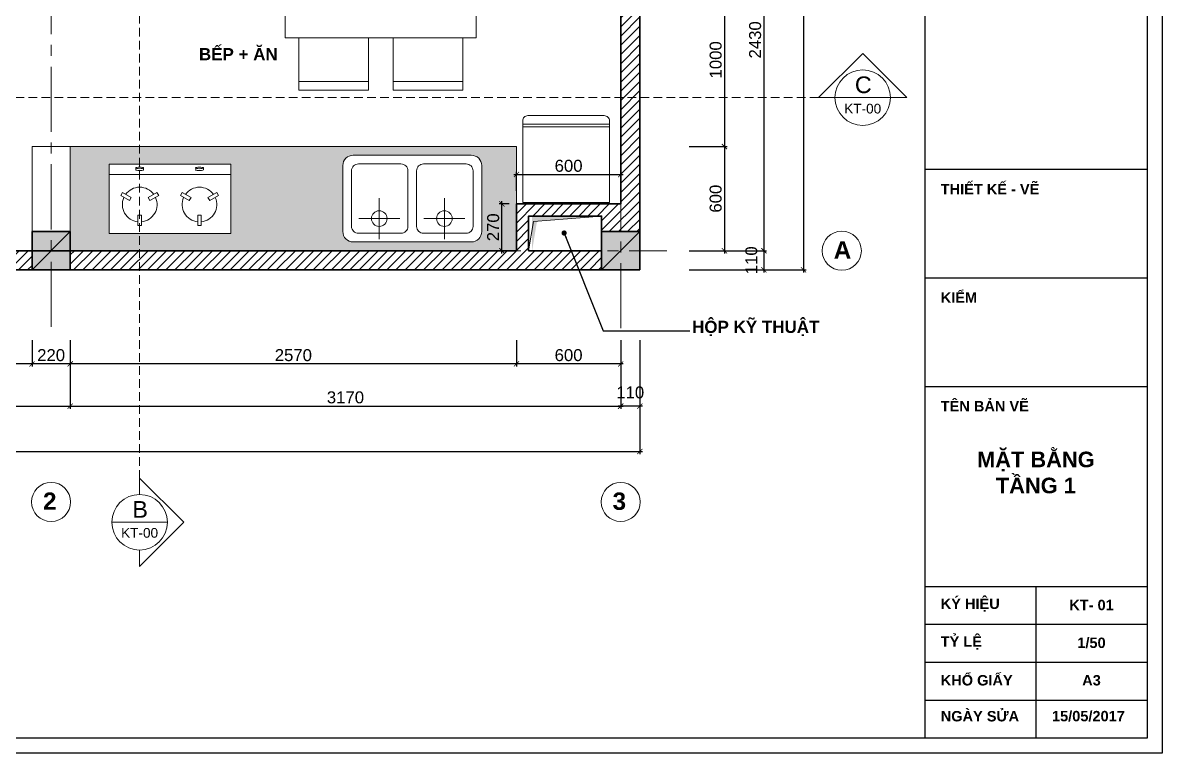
# Model space of a CAD drawing. Header units: millimetres. Extents: x 522695 to 636011, y 461124 to 505319.
# Drawn here: x 528734 to 535295, y 496409 to 500619 of the extents above; entities that cross this region are included whole.
import ezdxf
from ezdxf.enums import TextEntityAlignment as Align

# ---------------------------------------------------------------- set-up
doc = ezdxf.new("R2010")
doc.units = ezdxf.units.MM
doc.header["$LTSCALE"] = 500
doc.header["$MEASUREMENT"] = 0
doc.linetypes.add('CENTER2', pattern=[1.125, 0.75, -0.125, 0.125, -0.125])
doc.linetypes.add('DASHED2', pattern=[0.375, 0.25, -0.125])
doc.layers.get('0').update_dxf_attribs({"linetype": 'CONTINUOUS'})
doc.layers.get('DEFPOINTS').update_dxf_attribs({"color": 250, "linetype": 'CONTINUOUS'})
for name, color, linetype, lineweight in [('DH_CAT', 3, 'CONTINUOUS', 35), ('DH_HATCH', 250, 'CONTINUOUS', 5), ('DH_KHUAT', 149, 'DASHED2', 9), ('DH_KTHUOC', 8, 'CONTINUOUS', 5), ('DH_NOITHAT', 252, 'CONTINUOUS', 9), ('DH_TEXT', 4, 'CONTINUOUS', 13), ('DH_THAY', 4, 'CONTINUOUS', 13), ('DH_TRUC', 251, 'CENTER2', 5)]:
    doc.layers.add(name, color=color, linetype=linetype, lineweight=lineweight)
doc.layers.add('IN', color=5, linetype='CONTINUOUS')
doc.styles.add('arial', font='arial.ttf')
doc.styles.add('DH_ARIAL_B', font='arialbd.ttf')
doc.styles.add('DH_KITHUOC', font='arial.ttf')
doc.dimstyles.new('DH_100s', dxfattribs={"dimtxt": 230, "dimasz": 100, "dimexe": 50, "dimexo": 0, "dimgap": 50, "dimtad": 1, "dimdec": 0, "dimzin": 0, "dimdsep": 46, "dimtxsty": 'DH_KITHUOC', "dimblk1": 'ARCHTICK', "dimblk2": 'ARCHTICK', "dimsah": 1, "dimcen": 90, "dimdle": 50, "dimclrd": 8, "dimclre": 8, "dimclrt": 4, "dimadec": 0, "dimazin": 0, "dimtfac": 100, "dimtdec": 0, "dimtofl": 0, "dimtmove": 2, "dimatfit": 3, "dimldrblk": 'ARCHTICK', "dimfxl": 1, "dimtolj": 2, "dimtzin": 0, "dimarcsym": 0})

# ---------------------------------------------------------------- blocks, each defined once
blk = doc.blocks.new('*U308')
blk.add_lwpolyline([(0, 0), (500, 0), (500, 470, 0.414214), (470, 500), (30, 500, 0.414214), (0, 470)], format="xyb", close=True)
at = {"color": 251}
for points in [[(0, 450), (500, 450)], [(0, 435.2), (500, 435.2)]]:
    blk.add_lwpolyline(points, dxfattribs=at)
blk = doc.blocks.new('cot220')
at = {"layer": 'DH_HATCH'}
blk.add_hatch(color=256, dxfattribs=at).paths.add_polyline_path([(-110, -110), (110, -110), (110, 110), (-110, 110)])
at = {"layer": 'DH_CAT'}
blk.add_lwpolyline([(-110, -110), (110, -110), (110, 110), (-110, 110)], close=True, dxfattribs=at)
blk.add_lwpolyline([(110, 110), (-110, -110)], dxfattribs=at)
blk = doc.blocks.new('mb-sink500x800')
at = {"color": 44, "linetype": 'ByBlock'}
for p, q in [((-184.7, -16.9), (-184.7, -253.1)), ((190.3, -16.9), (190.3, -253.1)), ((-302.5, -135), (-66.9, -135)), ((72.5, -135), (308.1, -135))]:
    blk.add_line(p, q, dxfattribs=at)
at = {"linetype": 'ByBlock'}
for points in [[(-400, -440), (-400, -60, -0.414214), (-340, 0), (340, 0, -0.414214), (400, -60), (400, -440, -0.414214), (340, -500), (-340, -500, -0.414214)], [(-350, -410), (-350, -90, -0.414214), (-310, -50), (-65, -50, -0.414214), (-25, -90), (-25, -410, -0.414214), (-65, -450), (-310, -450, -0.414214)], [(350, -410), (350, -90, 0.414214), (310, -50), (65, -50, 0.414214), (25, -90), (25, -410, 0.414214), (65, -450), (310, -450, 0.414214)]]:
    blk.add_lwpolyline(points, format="xyb", close=True, dxfattribs=at)
for centre in [(-184.7, -135), (190.3, -135)]:
    blk.add_circle(centre, 45, dxfattribs=at)
blk = doc.blocks.new('mb-bep400x700')
at = {"color": 44}
for p, q in [((-180, -104.3), (-180, -46.1)), ((-180, -46.1), (-160, -46.1)), ((-160, -104.3), (-160, -46.1)), ((184.3, -46.1), (164.3, -46.1)), ((164.3, -104.3), (164.3, -46.1)), ((184.3, -104.3), (184.3, -46.1)), ((-180, -104.3), (-160, -104.3)), ((184.3, -104.3), (164.3, -104.3)), ((-228.8, -188.8), (-279.2, -217.9)), ((-218.8, -206.1), (-228.8, -188.8)), ((-111.2, -188.8), (-121.2, -206.1)), ((-111.2, -188.8), (-60.8, -217.9)), ((115.5, -188.8), (65.1, -217.9)), ((115.5, -188.8), (125.5, -206.1)), ((223.1, -206.1), (233.1, -188.8)), ((233.1, -188.8), (283.5, -217.9)), ((-269.2, -235.2), (-279.2, -217.9)), ((-218.8, -206.1), (-269.2, -235.2)), ((-121.2, -206.1), (-70.8, -235.2)), ((-60.8, -217.9), (-70.8, -235.2)), ((65.1, -217.9), (75.1, -235.2)), ((125.5, -206.1), (75.1, -235.2)), ((223.1, -206.1), (273.5, -235.2)), ((273.5, -235.2), (283.5, -217.9)), ((-192.2, -377.6), (-192.2, -366.2)), ((-148, -378), (-148, -365.9)), ((152.2, -378), (152.2, -365.9)), ((196.5, -377.6), (196.5, -366.2))]:
    blk.add_line(p, q, dxfattribs=at)
blk.add_line((-347.9, -340), (352.1, -340))
blk.add_lwpolyline([(-350, -400), (350, -400), (350, 0), (-350, 0)], close=True)
for centre, start, end in [((-170, -166.4), 95.73917, 204.26083), ((-170, -166.4), 335.73917, 84.26083), ((174.3, -166.4), 95.73917, 204.26083), ((174.3, -166.4), 335.73917, 84.26083), ((-170, -166.4), 215.73917, 324.26083), ((174.3, -166.4), 215.73917, 324.26083)]:
    blk.add_arc(centre, 100, start, end)
blk.add_ellipse((-170, -366.5), major_axis=(22.3, 0), ratio=0.197952, start_param=6.138598, end_param=9.491354, dxfattribs=at)
blk.add_ellipse((-170, -377.3), major_axis=(22.3, 0), ratio=0.197952, dxfattribs=at)
at = {"color": 44, "extrusion": (0, 0, -1)}
blk.add_ellipse((174.3, -366.5), major_axis=(-22.3, 0), ratio=0.197952, start_param=6.138598, end_param=9.491354, dxfattribs=at)
blk.add_ellipse((174.3, -377.3), major_axis=(-22.3, 0), ratio=0.197952, dxfattribs=at)
blk = doc.blocks.new('KHUNGTEN_A3')
at = {"color": 3}
blk.add_lwpolyline([(0, 14850), (21000, 14850), (21000, 0), (0, 0)], close=True, dxfattribs=at)
blk.add_lwpolyline([(380, 14704), (20854, 14704), (20854, 146), (380, 146)], close=True)
for points in [[(18720, 14704), (18720, 146)], [(18720, 5608), (20854, 5608)], [(18720, 4566), (20854, 4566)], [(18720, 3523), (20854, 3523)], [(18720, 1602), (20854, 1602)], [(19787, 1602), (19787, 146)], [(18720, 1238), (20854, 1238)], [(18720, 874), (20854, 874)], [(18720, 510), (20854, 510)]]:
    blk.add_lwpolyline(points)
at = {"layer": 'DH_TEXT', "char_height": 100, "style": 'DH_ARIAL_B'}
for s, insert, width, attachment_point in [('THIẾT KẾ - VẼ', (18874, 5418), 1830.82, 4), ('KIỂM', (18874, 4376), 1830.82, 4), ('TÊN BẢN VẼ', (18874, 3333), 1830.82, 4), ('KÝ HIỆU', (18874, 1423), 788.51, 4), ('TỶ LỆ', (18874, 1059), 788.51, 4), ('1/50', (20321, 1059), 788.51, 5), ('KHỔ GIẤY', (18874, 700), 788.51, 4), ('A3', (20321, 700), 788.51, 5), ('NGÀY SỬA', (18874, 355), 788.51, 4), ('15/05/2017', (19942, 355), 788.51, 4)]:
    blk.add_mtext(s, dxfattribs=dict(at, insert=insert, width=width, attachment_point=attachment_point))
blk = doc.blocks.new('_ARCHTICK')
at = {"color": 0, "linetype": 'ByBlock', "const_width": 0.15}
blk.add_lwpolyline([(-0.5, -0.5), (0.5, 0.5)], dxfattribs=at)
blk = doc.blocks.new('*D59')
at = {"layer": 'DEFPOINTS', "color": 0, "transparency": 16777216}
for p in [(532571.2, 500904.9), (532571.2, 499904.9), (532774.3, 499904.9)]:
    blk.add_point(p, dxfattribs=at)
at = {"layer": 'DH_KTHUOC', "color": 8, "lineweight": -2, "transparency": 16777216}
for p, q in [((532774.3, 500919.9), (532774.3, 499889.9)), ((532571.2, 500904.9), (532789.3, 500904.9)), ((532571.2, 499904.9), (532789.3, 499904.9))]:
    blk.add_line(p, q, dxfattribs=at)
at = {"layer": 'DH_KTHUOC', "color": 8, "lineweight": -2, "transparency": 16777216, "xscale": 30, "yscale": 30, "zscale": 30}
for p, rotation in [((532774.3, 500904.9), 90), ((532774.3, 499904.9), 270)]:
    blk.add_blockref('_ARCHTICK', p, dxfattribs=dict(at, rotation=rotation))
at = {"layer": 'DH_KTHUOC', "color": 4, "transparency": 16777216, "insert": (532724.1, 500404.9), "char_height": 69, "attachment_point": 5, "rotation": 90, "style": 'DH_KITHUOC'}
blk.add_mtext('\\A2;1000', dxfattribs=at)
blk = doc.blocks.new('*D60')
at = {"layer": 'DEFPOINTS', "color": 0, "transparency": 16777216}
for p in [(532571.2, 499904.9), (532571.2, 499304.9), (532774.3, 499304.9)]:
    blk.add_point(p, dxfattribs=at)
at = {"layer": 'DH_KTHUOC', "color": 8, "lineweight": -2, "transparency": 16777216}
for p, q in [((532571.2, 499904.9), (532789.3, 499904.9)), ((532774.3, 499919.9), (532774.3, 499289.9)), ((532571.2, 499304.9), (532789.3, 499304.9))]:
    blk.add_line(p, q, dxfattribs=at)
at = {"layer": 'DH_KTHUOC', "color": 8, "lineweight": -2, "transparency": 16777216, "xscale": 30, "yscale": 30, "zscale": 30}
for p, rotation in [((532774.3, 499904.9), 90), ((532774.3, 499304.9), 270)]:
    blk.add_blockref('_ARCHTICK', p, dxfattribs=dict(at, rotation=rotation))
at = {"layer": 'DH_KTHUOC', "color": 4, "transparency": 16777216, "insert": (532724.1, 499604.9), "char_height": 69, "attachment_point": 5, "rotation": 90, "style": 'DH_KITHUOC'}
blk.add_mtext('\\A2;600', dxfattribs=at)
blk = doc.blocks.new('*D61')
at = {"layer": 'DEFPOINTS', "color": 0, "transparency": 16777216}
for p in [(532571.2, 499304.9), (532571.2, 499194.9), (533001.6, 499194.9)]:
    blk.add_point(p, dxfattribs=at)
at = {"layer": 'DH_KTHUOC', "color": 8, "lineweight": -2, "transparency": 16777216}
for p, q in [((532571.2, 499304.9), (533016.6, 499304.9)), ((533001.6, 499319.9), (533001.6, 499179.9)), ((532571.2, 499194.9), (533016.6, 499194.9))]:
    blk.add_line(p, q, dxfattribs=at)
at = {"layer": 'DH_KTHUOC', "color": 8, "lineweight": -2, "transparency": 16777216, "xscale": 30, "yscale": 30, "zscale": 30}
for p, rotation in [((533001.6, 499304.9), 90), ((533001.6, 499194.9), 270)]:
    blk.add_blockref('_ARCHTICK', p, dxfattribs=dict(at, rotation=rotation))
at = {"layer": 'DH_KTHUOC', "color": 4, "transparency": 16777216, "insert": (532929.6, 499249.9), "char_height": 69, "attachment_point": 5, "rotation": 90, "style": 'DH_KITHUOC'}
blk.add_mtext('\\A2;110', dxfattribs=at)
blk = doc.blocks.new('*D63')
at = {"layer": 'DEFPOINTS', "color": 0, "transparency": 16777216}
for p in [(532571.2, 501734.9), (532571.2, 499304.9), (533001.6, 499304.9)]:
    blk.add_point(p, dxfattribs=at)
at = {"layer": 'DH_KTHUOC', "color": 8, "lineweight": -2, "transparency": 16777216}
for p, q in [((532571.2, 501734.9), (533016.6, 501734.9)), ((533001.6, 501749.9), (533001.6, 499289.9)), ((532571.2, 499304.9), (533016.6, 499304.9))]:
    blk.add_line(p, q, dxfattribs=at)
at = {"layer": 'DH_KTHUOC', "color": 8, "lineweight": -2, "transparency": 16777216, "xscale": 30, "yscale": 30, "zscale": 30}
for p, rotation in [((533001.6, 501734.9), 90), ((533001.6, 499304.9), 270)]:
    blk.add_blockref('_ARCHTICK', p, dxfattribs=dict(at, rotation=rotation))
at = {"layer": 'DH_KTHUOC', "color": 4, "transparency": 16777216, "insert": (532951.3, 500519.9), "char_height": 69, "attachment_point": 5, "rotation": 90, "style": 'DH_KITHUOC'}
blk.add_mtext('\\A2;2430', dxfattribs=at)
blk = doc.blocks.new('*D64')
at = {"layer": 'DEFPOINTS', "color": 0, "transparency": 16777216}
for p in [(531493.1, 499574.9), (531534.3, 499574.9), (531534.3, 499304.9)]:
    blk.add_point(p, dxfattribs=at)
at = {"layer": 'DH_KTHUOC', "color": 8, "lineweight": -2, "transparency": 16777216}
for p, q in [((531534.3, 499574.9), (531478.1, 499574.9)), ((531493.1, 499289.9), (531493.1, 499589.9)), ((531534.3, 499304.9), (531478.1, 499304.9))]:
    blk.add_line(p, q, dxfattribs=at)
at = {"layer": 'DH_KTHUOC', "color": 8, "lineweight": -2, "transparency": 16777216, "xscale": 30, "yscale": 30, "zscale": 30}
for p, rotation in [((531493.1, 499574.9), 90), ((531493.1, 499304.9), 270)]:
    blk.add_blockref('_ARCHTICK', p, dxfattribs=dict(at, rotation=rotation))
at = {"layer": 'DH_KTHUOC', "color": 4, "transparency": 16777216, "insert": (531442.9, 499439.9), "char_height": 69, "attachment_point": 5, "rotation": 90, "style": 'DH_KITHUOC'}
blk.add_mtext('\\A2;270', dxfattribs=at)
blk = doc.blocks.new('*D65')
at = {"layer": 'DEFPOINTS', "color": 0, "transparency": 16777216}
for p in [(532176.9, 499743.8), (531576.9, 499650.2), (532176.9, 499650.2)]:
    blk.add_point(p, dxfattribs=at)
at = {"layer": 'DH_KTHUOC', "color": 8, "lineweight": -2, "transparency": 16777216}
for p, q in [((531561.9, 499743.8), (532191.9, 499743.8)), ((531576.9, 499650.2), (531576.9, 499758.8)), ((532176.9, 499650.2), (532176.9, 499758.8))]:
    blk.add_line(p, q, dxfattribs=at)
at = {"layer": 'DH_KTHUOC', "color": 8, "lineweight": -2, "transparency": 16777216, "xscale": 30, "yscale": 30, "zscale": 30, "rotation": 180}
blk.add_blockref('_ARCHTICK', (531576.9, 499743.8), dxfattribs=at)
at = {"layer": 'DH_KTHUOC', "color": 8, "lineweight": -2, "transparency": 16777216, "xscale": 30, "yscale": 30, "zscale": 30}
blk.add_blockref('_ARCHTICK', (532176.9, 499743.8), dxfattribs=at)
at = {"layer": 'DH_KTHUOC', "color": 4, "transparency": 16777216, "insert": (531876.9, 499794), "char_height": 69, "attachment_point": 5, "style": 'DH_KITHUOC'}
blk.add_mtext('\\A2;600', dxfattribs=at)
blk = doc.blocks.new('*D71')
at = {"layer": 'DEFPOINTS', "color": 0, "transparency": 16777216}
for p in [(532176.9, 498788.9), (532286.9, 498788.9), (532176.9, 498409.4)]:
    blk.add_point(p, dxfattribs=at)
at = {"layer": 'DH_KTHUOC', "color": 8, "lineweight": -2, "transparency": 16777216}
for p, q in [((532176.9, 498788.9), (532176.9, 498394.4)), ((532286.9, 498788.9), (532286.9, 498394.4)), ((532301.9, 498409.4), (532161.9, 498409.4))]:
    blk.add_line(p, q, dxfattribs=at)
at = {"layer": 'DH_KTHUOC', "color": 8, "lineweight": -2, "transparency": 16777216, "xscale": 30, "yscale": 30, "zscale": 30, "rotation": 180}
blk.add_blockref('_ARCHTICK', (532176.9, 498409.4), dxfattribs=at)
at = {"layer": 'DH_KTHUOC', "color": 8, "lineweight": -2, "transparency": 16777216, "xscale": 30, "yscale": 30, "zscale": 30}
blk.add_blockref('_ARCHTICK', (532286.9, 498409.4), dxfattribs=at)
at = {"layer": 'DH_KTHUOC', "color": 4, "transparency": 16777216, "insert": (532231.9, 498488.1), "char_height": 69, "attachment_point": 5, "style": 'DH_KITHUOC'}
blk.add_mtext('\\A2;110', dxfattribs=at)
blk = doc.blocks.new('*D72')
at = {"layer": 'DEFPOINTS', "color": 0, "transparency": 16777216}
for p in [(531576.9, 498788.9), (532176.9, 498788.9), (531576.9, 498652.8)]:
    blk.add_point(p, dxfattribs=at)
at = {"layer": 'DH_KTHUOC', "color": 8, "lineweight": -2, "transparency": 16777216}
for p, q in [((531576.9, 498788.9), (531576.9, 498637.8)), ((532176.9, 498788.9), (532176.9, 498637.8)), ((532191.9, 498652.8), (531561.9, 498652.8))]:
    blk.add_line(p, q, dxfattribs=at)
at = {"layer": 'DH_KTHUOC', "color": 8, "lineweight": -2, "transparency": 16777216, "xscale": 30, "yscale": 30, "zscale": 30, "rotation": 180}
blk.add_blockref('_ARCHTICK', (531576.9, 498652.8), dxfattribs=at)
at = {"layer": 'DH_KTHUOC', "color": 8, "lineweight": -2, "transparency": 16777216, "xscale": 30, "yscale": 30, "zscale": 30}
blk.add_blockref('_ARCHTICK', (532176.9, 498652.8), dxfattribs=at)
at = {"layer": 'DH_KTHUOC', "color": 4, "transparency": 16777216, "insert": (531876.9, 498703), "char_height": 69, "attachment_point": 5, "style": 'DH_KITHUOC'}
blk.add_mtext('\\A2;600', dxfattribs=at)
blk = doc.blocks.new('*D73')
at = {"layer": 'DEFPOINTS', "color": 0, "transparency": 16777216}
for p in [(529006.9, 498788.9), (531576.9, 498788.9), (529006.9, 498652.8)]:
    blk.add_point(p, dxfattribs=at)
at = {"layer": 'DH_KTHUOC', "color": 8, "lineweight": -2, "transparency": 16777216}
for p, q in [((529006.9, 498788.9), (529006.9, 498637.8)), ((531576.9, 498788.9), (531576.9, 498637.8)), ((531591.9, 498652.8), (528991.9, 498652.8))]:
    blk.add_line(p, q, dxfattribs=at)
at = {"layer": 'DH_KTHUOC', "color": 8, "lineweight": -2, "transparency": 16777216, "xscale": 30, "yscale": 30, "zscale": 30, "rotation": 180}
blk.add_blockref('_ARCHTICK', (529006.9, 498652.8), dxfattribs=at)
at = {"layer": 'DH_KTHUOC', "color": 8, "lineweight": -2, "transparency": 16777216, "xscale": 30, "yscale": 30, "zscale": 30}
blk.add_blockref('_ARCHTICK', (531576.9, 498652.8), dxfattribs=at)
at = {"layer": 'DH_KTHUOC', "color": 4, "transparency": 16777216, "insert": (530291.9, 498703), "char_height": 69, "attachment_point": 5, "style": 'DH_KITHUOC'}
blk.add_mtext('\\A2;2570', dxfattribs=at)
blk = doc.blocks.new('*D74')
at = {"layer": 'DEFPOINTS', "color": 0, "transparency": 16777216}
for p in [(528786.9, 498788.9), (529006.9, 498788.9), (528786.9, 498652.8)]:
    blk.add_point(p, dxfattribs=at)
at = {"layer": 'DH_KTHUOC', "color": 8, "lineweight": -2, "transparency": 16777216}
for p, q in [((528786.9, 498788.9), (528786.9, 498637.8)), ((529006.9, 498788.9), (529006.9, 498637.8)), ((529021.9, 498652.8), (528771.9, 498652.8))]:
    blk.add_line(p, q, dxfattribs=at)
at = {"layer": 'DH_KTHUOC', "color": 8, "lineweight": -2, "transparency": 16777216, "xscale": 30, "yscale": 30, "zscale": 30, "rotation": 180}
blk.add_blockref('_ARCHTICK', (528786.9, 498652.8), dxfattribs=at)
at = {"layer": 'DH_KTHUOC', "color": 8, "lineweight": -2, "transparency": 16777216, "xscale": 30, "yscale": 30, "zscale": 30}
blk.add_blockref('_ARCHTICK', (529006.9, 498652.8), dxfattribs=at)
at = {"layer": 'DH_KTHUOC', "color": 4, "transparency": 16777216, "insert": (528896.9, 498703), "char_height": 69, "attachment_point": 5, "style": 'DH_KITHUOC'}
blk.add_mtext('\\A2;220', dxfattribs=at)
blk = doc.blocks.new('*D75')
at = {"layer": 'DEFPOINTS', "color": 0, "transparency": 16777216}
for p in [(525306.9, 498788.9), (528786.9, 498788.9), (525306.9, 498652.8)]:
    blk.add_point(p, dxfattribs=at)
at = {"layer": 'DH_KTHUOC', "color": 8, "lineweight": -2, "transparency": 16777216}
for p, q in [((525306.9, 498788.9), (525306.9, 498637.8)), ((528786.9, 498788.9), (528786.9, 498637.8)), ((528801.9, 498652.8), (525291.9, 498652.8))]:
    blk.add_line(p, q, dxfattribs=at)
at = {"layer": 'DH_KTHUOC', "color": 8, "lineweight": -2, "transparency": 16777216, "xscale": 30, "yscale": 30, "zscale": 30, "rotation": 180}
blk.add_blockref('_ARCHTICK', (525306.9, 498652.8), dxfattribs=at)
at = {"layer": 'DH_KTHUOC', "color": 8, "lineweight": -2, "transparency": 16777216, "xscale": 30, "yscale": 30, "zscale": 30}
blk.add_blockref('_ARCHTICK', (528786.9, 498652.8), dxfattribs=at)
at = {"layer": 'DH_KTHUOC', "color": 4, "transparency": 16777216, "insert": (527046.9, 498703), "char_height": 69, "attachment_point": 5, "style": 'DH_KITHUOC'}
blk.add_mtext('\\A2;3480', dxfattribs=at)
blk = doc.blocks.new('*D80')
at = {"layer": 'DEFPOINTS', "color": 0, "transparency": 16777216}
for p in [(525086.9, 498788.9), (529006.9, 498788.9), (529006.9, 498409.4)]:
    blk.add_point(p, dxfattribs=at)
at = {"layer": 'DH_KTHUOC', "color": 8, "lineweight": -2, "transparency": 16777216}
for p, q in [((525086.9, 498788.9), (525086.9, 498394.4)), ((529006.9, 498788.9), (529006.9, 498394.4)), ((525071.9, 498409.4), (529021.9, 498409.4))]:
    blk.add_line(p, q, dxfattribs=at)
at = {"layer": 'DH_KTHUOC', "color": 8, "lineweight": -2, "transparency": 16777216, "xscale": 30, "yscale": 30, "zscale": 30, "rotation": 180}
blk.add_blockref('_ARCHTICK', (525086.9, 498409.4), dxfattribs=at)
at = {"layer": 'DH_KTHUOC', "color": 8, "lineweight": -2, "transparency": 16777216, "xscale": 30, "yscale": 30, "zscale": 30}
blk.add_blockref('_ARCHTICK', (529006.9, 498409.4), dxfattribs=at)
at = {"layer": 'DH_KTHUOC', "color": 4, "transparency": 16777216, "insert": (527046.9, 498459.6), "char_height": 69, "attachment_point": 5, "style": 'DH_KITHUOC'}
blk.add_mtext('\\A2;3920', dxfattribs=at)
blk = doc.blocks.new('*D81')
at = {"layer": 'DEFPOINTS', "color": 0, "transparency": 16777216}
for p in [(529006.9, 498788.9), (532176.9, 498788.9), (532176.9, 498409.4)]:
    blk.add_point(p, dxfattribs=at)
at = {"layer": 'DH_KTHUOC', "color": 8, "lineweight": -2, "transparency": 16777216}
for p, q in [((529006.9, 498788.9), (529006.9, 498394.4)), ((532176.9, 498788.9), (532176.9, 498394.4)), ((528991.9, 498409.4), (532191.9, 498409.4))]:
    blk.add_line(p, q, dxfattribs=at)
at = {"layer": 'DH_KTHUOC', "color": 8, "lineweight": -2, "transparency": 16777216, "xscale": 30, "yscale": 30, "zscale": 30, "rotation": 180}
blk.add_blockref('_ARCHTICK', (529006.9, 498409.4), dxfattribs=at)
at = {"layer": 'DH_KTHUOC', "color": 8, "lineweight": -2, "transparency": 16777216, "xscale": 30, "yscale": 30, "zscale": 30}
blk.add_blockref('_ARCHTICK', (532176.9, 498409.4), dxfattribs=at)
at = {"layer": 'DH_KTHUOC', "color": 4, "transparency": 16777216, "insert": (530591.9, 498459.6), "char_height": 69, "attachment_point": 5, "style": 'DH_KITHUOC'}
blk.add_mtext('\\A2;3170', dxfattribs=at)
blk = doc.blocks.new('*D82')
at = {"layer": 'DEFPOINTS', "color": 0, "transparency": 16777216}
for p in [(524486.9, 498788.9), (532286.9, 498788.9), (532286.9, 498147.7)]:
    blk.add_point(p, dxfattribs=at)
at = {"layer": 'DH_KTHUOC', "color": 8, "lineweight": -2, "transparency": 16777216}
for p, q in [((524486.9, 498788.9), (524486.9, 498132.7)), ((532286.9, 498788.9), (532286.9, 498132.7)), ((524471.9, 498147.7), (532301.9, 498147.7))]:
    blk.add_line(p, q, dxfattribs=at)
at = {"layer": 'DH_KTHUOC', "color": 8, "lineweight": -2, "transparency": 16777216, "xscale": 30, "yscale": 30, "zscale": 30, "rotation": 180}
blk.add_blockref('_ARCHTICK', (524486.9, 498147.7), dxfattribs=at)
at = {"layer": 'DH_KTHUOC', "color": 8, "lineweight": -2, "transparency": 16777216, "xscale": 30, "yscale": 30, "zscale": 30}
blk.add_blockref('_ARCHTICK', (532286.9, 498147.7), dxfattribs=at)
at = {"layer": 'DH_KTHUOC', "color": 4, "transparency": 16777216, "insert": (528386.9, 498198), "char_height": 69, "attachment_point": 5, "style": 'DH_KITHUOC'}
blk.add_mtext('\\A2;7800', dxfattribs=at)
blk = doc.blocks.new('*D83')
at = {"layer": 'DEFPOINTS', "color": 0, "transparency": 16777216}
for p in [(532571.2, 502694.9), (532571.2, 499194.9), (533229.7, 499194.9)]:
    blk.add_point(p, dxfattribs=at)
at = {"layer": 'DH_KTHUOC', "color": 8, "lineweight": -2, "transparency": 16777216}
for p, q in [((532571.2, 502694.9), (533244.7, 502694.9)), ((533229.7, 502709.9), (533229.7, 499179.9)), ((532571.2, 499194.9), (533244.7, 499194.9))]:
    blk.add_line(p, q, dxfattribs=at)
at = {"layer": 'DH_KTHUOC', "color": 8, "lineweight": -2, "transparency": 16777216, "xscale": 30, "yscale": 30, "zscale": 30}
for p, rotation in [((533229.7, 502694.9), 90), ((533229.7, 499194.9), 270)]:
    blk.add_blockref('_ARCHTICK', p, dxfattribs=dict(at, rotation=rotation))
at = {"layer": 'DH_KTHUOC', "color": 4, "transparency": 16777216, "insert": (533179.4, 500944.9), "char_height": 69, "attachment_point": 5, "rotation": 90, "style": 'DH_KITHUOC'}
blk.add_mtext('\\A2;3500', dxfattribs=at)
blk = doc.blocks.new('*U210')
at = {"color": 8}
for points in [[(12616.7, 0), (12734.9, 0), (12416.7, 318.2), (12098.5, 0), (12216.7, 0)], [(12216.7, 0), (12616.7, 0)]]:
    blk.add_lwpolyline(points, dxfattribs=at)
at = {"color": 250, "linetype": 'DASHED2', "ltscale": 0.5}
blk.add_lwpolyline([(12098.5, 0), (-118.2, 0)], dxfattribs=at)
at = {"color": 8}
blk.add_circle((12416.7, 0), 200, dxfattribs=at)
at = {"style": 'arial'}
blk.add_text('C', height=120, dxfattribs=at).set_placement((12420.8, 92.7), align=Align.MIDDLE_CENTER)
for p in [(-318.2, -135.2), (12416.7, -135.2)]:
    blk.add_attdef('KH', text='', height=70, dxfattribs=at).set_placement(p, align=Align.BOTTOM_CENTER)
blk = doc.blocks.new('*U212')
at = {"color": 8}
for points in [[(0, 518.2), (0, 636.4), (318.2, 318.2), (0, 0), (0, 118.2)], [(-200, 318.2), (200, 318.2)], [(0, -7111.6), (0, -6993.4), (318.2, -7311.6), (0, -7629.8), (0, -7511.6)], [(-200, -7311.6), (200, -7311.6)]]:
    blk.add_lwpolyline(points, dxfattribs=at)
for centre in [(0, 318.2), (0, -7311.6)]:
    blk.add_circle(centre, 200, dxfattribs=at)
at = {"layer": 'DH_KHUAT', "color": 250, "linetype": 'DASHED2', "ltscale": 0.5}
blk.add_lwpolyline([(0, 0), (0, -7111.6)], dxfattribs=at)
at = {"style": 'arial'}
for p in [(4.1, 410.9), (4.1, -7218.9)]:
    blk.add_text('B', height=120, dxfattribs=at).set_placement(p, align=Align.MIDDLE_CENTER)
for p in [(0, 185.6), (0, -7444.2)]:
    blk.add_attdef('KYHIEU', text='', height=70, dxfattribs=at).set_placement(p, align=Align.BOTTOM_CENTER)

msp = doc.modelspace()

# ---------------------------------------------------------------- hatches: boundary and pattern name
at = {"layer": 'DH_HATCH'}
h = msp.add_hatch(dxfattribs=at)
h.set_pattern_fill('ANSI31', color=256, scale=300, style=0)
h.set_pattern_definition([(45, (469463.38, 499081.503), (-26.516504, 26.516504), [])])
h.paths.add_polyline_path([(525306.9, 502474.9), (525086.9, 502474.9), (525086.9, 502144.9), (525306.9, 502144.9)])
h.paths.add_polyline_path([(528786.9, 502694.9), (525306.9, 502694.9), (525306.9, 502584.9), (528786.9, 502584.9)])
h.paths.add_polyline_path([(525306.9, 499744.9), (525086.9, 499744.9), (525086.9, 499414.9), (525306.9, 499414.9)])
h.paths.add_polyline_path([(528786.9, 499304.9), (525306.9, 499304.9), (525306.9, 499194.9), (528786.9, 499194.9)])
h.paths.add_polyline_path([(532066.9, 499304.9), (531646.9, 499304.9), (531646.9, 499504.9), (532066.9, 499504.9), (532066.9, 499414.9), (532286.9, 499414.9), (532286.9, 502474.9), (532176.9, 502474.9), (532176.9, 499574.9), (531576.9, 499574.9), (531576.9, 499304.9), (529006.9, 499304.9), (529006.9, 499194.9), (532066.9, 499194.9)])
h.paths.add_polyline_path([(532176.9, 501804.9), (532126.9, 501804.9), (532126.9, 501734.9), (532176.9, 501734.9)], flags=17)
h.paths.add_polyline_path([(529006.9, 502584.9), (532066.9, 502584.9), (532066.9, 502694.9), (529006.9, 502694.9)])
h.paths.add_polyline_path([(530506.9, 502584.9), (530576.9, 502584.9), (530576.9, 501804.9), (530506.9, 501804.9)])
h.paths.add_polyline_path([(530006.9, 501734.9), (530006.9, 501798.6), (529970.3, 501734.9)])
h.paths.add_polyline_path([(530506.9, 501804.9), (530506.9, 501734.9), (531426.9, 501734.9), (531426.9, 501804.9)])
h = msp.add_hatch(dxfattribs=at)
h.set_pattern_fill('AR-CONC', color=256, scale=15)
h.set_pattern_definition([(50, (0, 0), (107.589027, -9.41282), [11.25, -123.75]), (355, (0, 0), (-20.8127, 112.82882), [9, -99]), (100.451444, (8.97, -0.78), (86.776327, 103.415999), [9.561029, -105.171317]), (46.1842, (0, 30), (160.0862, -24.827892), [16.875, -185.625]), (96.635635, (13.34, 27.93), (140.199292, 146.11779), [14.34155, -157.757064]), (351.184164, (0, 30), (140.19929, 146.11779), [13.5, -148.5]), (21, (15, 22.5), (89.536058, -60.392834), [11.25, -123.75]), (326, (15, 22.5), (36.4973, 108.772507), [9, -99]), (71.451445, (22.46, 17.47), (126.033357, 48.379673), [9.561029, -105.171317]), (37.5, (0, 0), (1.8239783, 49.934078), [0, -97.8, 0, -100.5, 0, -99.375]), (7.5, (0, 0), (39.4604306, 59.1617568), [0, -57.3, 0, -95.55, 0, -37.875]), (327.5, (-33.45, 0), (80.0733654, -3.3832308), [0, -37.5, 0, -117, 0, -155.25]), (317.5, (-48.45, 0), (87.4779254, 15.0157473), [0, -48.75, 0, -77.7, 0, -110.25])])
h.paths.add_polyline_path([(529231.4, 499804.7), (529406.5, 499804.7), (529406.5, 499904.9), (529006.9, 499904.9), (529006.9, 499414.9), (529006.9, 499304.9), (529406.5, 499304.9), (529406.5, 499404.7), (529231.4, 499404.7)])
h.paths.add_polyline_path([(531576.9, 499904.9), (529406.5, 499904.9), (529406.5, 499804.7), (529931.4, 499804.7), (529931.4, 499404.7), (529406.5, 499404.7), (529406.5, 499304.9), (531576.9, 499304.9), (531576.9, 499574.9)])
h.paths.add_polyline_path([(530576.8, 499795.3, -0.414214), (530636.8, 499855.3), (531316.8, 499855.3, -0.414214), (531376.8, 499795.3), (531376.8, 499415.3, -0.414214), (531316.8, 499355.3), (530636.8, 499355.3, -0.414214), (530576.8, 499415.3)], flags=16)
h.paths.add_polyline_path([(530666.8, 499805.3), (530911.8, 499805.3, -0.414214), (530951.8, 499765.3), (530951.8, 499445.3, -0.414214), (530911.8, 499405.3), (530666.8, 499405.3, -0.414214), (530626.8, 499445.3), (530626.8, 499765.3, -0.414214)], flags=0)
h.paths.add_polyline_path([(530741.5, 499490.3, -1), (530831.5, 499490.3, -1)], flags=0)
h.paths.add_polyline_path([(531001.8, 499765.3, -0.414214), (531041.8, 499805.3), (531286.8, 499805.3, -0.414214), (531326.8, 499765.3), (531326.8, 499445.3, -0.414214), (531286.8, 499405.3), (531041.8, 499405.3, -0.414214), (531001.8, 499445.3)], flags=0)
h.paths.add_polyline_path([(531116.5, 499490.3, -1), (531206.5, 499490.3, -1)], flags=0)
msp.add_hatch(color=256, dxfattribs=at).paths.add_polyline_path([(531666.9, 499304.9), (531666.9, 499504.9), (532066.9, 499504.9), (531694.7, 499472.6)])

# ---------------------------------------------------------------- linework, layer by layer
at = {"layer": 'DH_CAT'}
for points in [[(525086.9, 502144.9), (525086.9, 502694.9), (532286.9, 502694.9), (532286.9, 499194.9), (525086.9, 499194.9), (525086.9, 499744.9)], [(532176.9, 501734.9), (532176.9, 499574.9)], [(531576.9, 499304.9), (525306.9, 499304.9), (525306.9, 499744.9)], [(531576.9, 499304.9), (531576.9, 499574.9), (532176.9, 499574.9)]]:
    msp.add_lwpolyline(points, dxfattribs=at)
msp.add_lwpolyline([(532066.9, 499304.9), (531646.9, 499304.9), (531646.9, 499504.9), (532066.9, 499504.9)], close=True, dxfattribs=at)
at = {"layer": 'DH_HATCH'}
msp.add_lwpolyline([(531646.9, 499304.9), (531646.9, 499504.9), (532066.9, 499504.9), (531674.7, 499472.6)], close=True, dxfattribs=at)
at = {"layer": 'DH_NOITHAT'}
for points in [[(530245.6, 501281.1), (530245.6, 500531.1), (531345.6, 500531.1), (531345.6, 501281.1)], [(530724.2, 500231.1), (530724.2, 500531.1), (530324.2, 500531.1), (530324.2, 500231.1)], [(530867.1, 500231.1), (530867.1, 500531.1), (531267.1, 500531.1), (531267.1, 500231.1)]]:
    msp.add_lwpolyline(points, close=True, dxfattribs=at)
for points in [[(530724.2, 500281.1), (530324.2, 500281.1)], [(531267.1, 500281.1), (530867.1, 500281.1)], [(529006.9, 499414.9), (529006.9, 499904.9), (528786.9, 499904.9), (528786.9, 499414.9)]]:
    msp.add_lwpolyline(points, dxfattribs=at)
at = {"layer": 'DH_THAY'}
msp.add_lwpolyline([(529006.9, 499304.9), (529006.9, 499904.9), (531576.9, 499904.9), (531576.9, 499574.9)], dxfattribs=at)
for centre in [(533450.3, 499304.9), (528896.9, 497857.4), (532176.9, 497857.4)]:
    msp.add_circle(centre, 112.5, dxfattribs=at)
at = {"layer": 'DH_TRUC'}
for p, q in [((528896.9, 503178.1), (528896.9, 498858.1)), ((532176.9, 498858.1), (532176.9, 503178.1)), ((524351.1, 499304.9), (532443.5, 499304.9))]:
    msp.add_line(p, q, dxfattribs=at)
at = {"layer": 'IN'}
msp.add_lwpolyline([(522695.5, 505319.3), (535295.5, 505319.3), (535295.5, 496409.3), (522695.5, 496409.3)], close=True, dxfattribs=at)

# ---------------------------------------------------------------- block references
at = {"xscale": 0.6000000000058208, "yscale": 0.6000000000058208, "zscale": 0.6000000000058208}
msp.add_blockref('KHUNGTEN_A3', (522695.5, 496409.3), dxfattribs=at)
at = {"layer": 'DH_CAT'}
for p in [(528896.9, 499304.9), (532176.9, 499304.9)]:
    msp.add_blockref('cot220', p, dxfattribs=at)
at = {"layer": 'DH_NOITHAT'}
msp.add_blockref('*U308', (531612.5, 499583.4), dxfattribs=at)
at = {"layer": 'DH_NOITHAT', "rotation": 180}
for name, p in [('mb-bep400x700', (529581.4, 499404.7)), ('mb-sink500x800', (530976.8, 499355.3))]:
    msp.add_blockref(name, p, dxfattribs=at)
at = {"layer": 'DH_THAY'}
ref = msp.add_blockref('*U212', (529406.5, 503589.7), dxfattribs=dict(at, xscale=0.8, yscale=0.8, zscale=0.8))
ref.add_attrib('KYHIEU', 'KT-00', dxfattribs={"layer": '0', "height": 56, "style": 'arial'}).set_placement((529406.5, 497634.4), align=Align.BOTTOM_CENTER)
ref.add_attrib('KYHIEU', 'KT-00', dxfattribs={"layer": '0', "height": 56, "style": 'arial'}).set_placement((529406.5, 503738.2), align=Align.BOTTOM_CENTER)
ref = msp.add_blockref('*U210', (523637.4, 500187.1), dxfattribs=dict(at, xscale=0.8, yscale=0.8, zscale=0.8))
ref.add_attrib('KH', 'KT-00', dxfattribs={"layer": '0', "height": 56, "style": 'arial'}).set_placement((533570.7, 500079), align=Align.BOTTOM_CENTER)

# ---------------------------------------------------------------- texts
at = {"layer": 'DH_TEXT', "style": 'DH_ARIAL_B'}
for s, p in [('A', (533403.8, 499259.4)), ('2', (528850.3, 497811.9)), ('3', (532130.3, 497811.9))]:
    msp.add_text(s, height=100, dxfattribs=at).set_placement(p)
at = {"layer": 'DH_TEXT', "attachment_point": 5, "style": 'DH_ARIAL_B'}
for s, insert, char_height, width in [('BẾP + ĂN', (529975, 500437.6), 70, 1098.492), ('HỘP KỸ THUẬT', (532954.7, 498857.2), 70, 1098.492), ('MẶT BẰNG\\PTẦNG 1', (534567.8, 498026.6), 90, 1098.492), ('KT- 01', (534888.2, 497263), 60, 473.107)]:
    msp.add_mtext(s, dxfattribs=dict(at, insert=insert, char_height=char_height, width=width))

# ---------------------------------------------------------------- dimensions: what is measured, and where the dimension line sits
at = {"layer": 'DH_KTHUOC'}
for base, p1, p2, picture, middle in [((533229.7, 499194.9), (532571.2, 502694.9), (532571.2, 499194.9), '*D83', (533179.4, 500944.9)), ((533001.6, 499304.9), (532571.2, 501734.9), (532571.2, 499304.9), '*D63', (532951.3, 500519.9)), ((532774.3, 499904.9), (532571.2, 500904.9), (532571.2, 499904.9), '*D59', (532724.1, 500404.9)), ((532774.3, 499304.9), (532571.2, 499904.9), (532571.2, 499304.9), '*D60', (532724.1, 499604.9)), ((531493.1, 499574.9), (531534.3, 499304.9), (531534.3, 499574.9), '*D64', (531442.9, 499439.9))]:
    dim = msp.add_linear_dim(base=base, p1=p1, p2=p2, angle=90, dimstyle='DH_100s', override={"dimscale": 0.3, "dimarcsym": 2}, dxfattribs=at)
    dim.commit()
    dim.dimension.update_dxf_attribs({"geometry": picture, "text_midpoint": middle})
for base, p1, p2, picture, middle in [((532176.9, 499743.8), (531576.9, 499650.2), (532176.9, 499650.2), '*D65', (531876.9, 499794)), ((532286.9, 498147.7), (524486.9, 498788.9), (532286.9, 498788.9), '*D82', (528386.9, 498198)), ((529006.9, 498409.4), (525086.9, 498788.9), (529006.9, 498788.9), '*D80', (527046.9, 498459.6)), ((525306.9, 498652.8), (528786.9, 498788.9), (525306.9, 498788.9), '*D75', (527046.9, 498703)), ((528786.9, 498652.8), (529006.9, 498788.9), (528786.9, 498788.9), '*D74', (528896.9, 498703)), ((529006.9, 498652.8), (531576.9, 498788.9), (529006.9, 498788.9), '*D73', (530291.9, 498703)), ((532176.9, 498409.4), (529006.9, 498788.9), (532176.9, 498788.9), '*D81', (530591.9, 498459.6)), ((531576.9, 498652.8), (532176.9, 498788.9), (531576.9, 498788.9), '*D72', (531876.9, 498703))]:
    dim = msp.add_linear_dim(base=base, p1=p1, p2=p2, dimstyle='DH_100s', override={"dimscale": 0.3, "dimarcsym": 2}, dxfattribs=at)
    dim.commit()
    dim.dimension.update_dxf_attribs({"geometry": picture, "text_midpoint": middle})
dim = msp.add_linear_dim(base=(533001.6, 499194.9), p1=(532571.2, 499304.9), p2=(532571.2, 499194.9), angle=90, dimstyle='DH_100s', override={"dimscale": 0.3, "dimarcsym": 2}, dxfattribs=at)
dim.commit()
dim.dimension.update_dxf_attribs({"geometry": '*D61', "text_midpoint": (532929.6, 499249.9), "dimtype": 128})
dim = msp.add_linear_dim(base=(532176.9, 498409.4), p1=(532286.9, 498788.9), p2=(532176.9, 498788.9), dimstyle='DH_100s', override={"dimscale": 0.3, "dimarcsym": 2}, dxfattribs=at)
dim.commit()
dim.dimension.update_dxf_attribs({"geometry": '*D71', "text_midpoint": (532231.9, 498488.1), "dimtype": 128})

# ---------------------------------------------------------------- leaders
msp.add_leader([(531851.3, 499406.9), (532076.3, 498843.5), (532574.6, 498843.5)], dimstyle='DH_100s', override={"dimscale": 0.3, "dimldrblk": 'DOT', "dimarcsym": 2}, dxfattribs=at)

doc.saveas('drawing.dxf')
